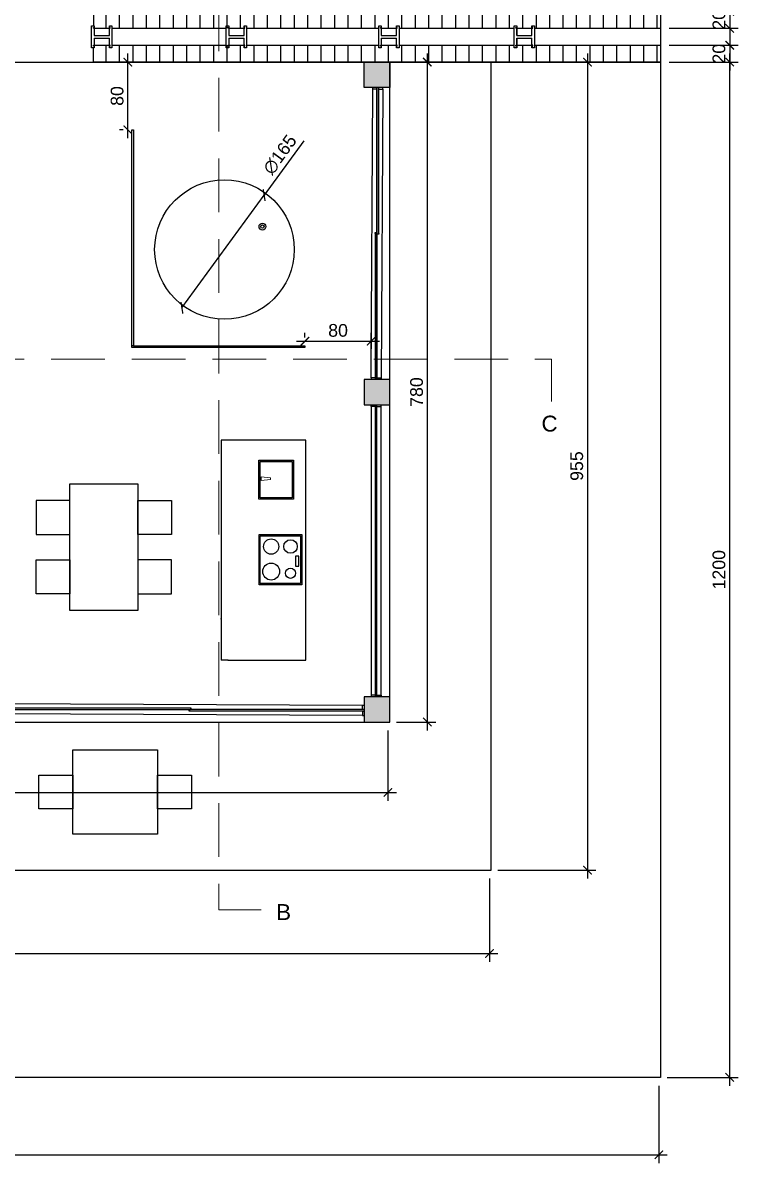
# Model space of a CAD drawing. Header units: centimetres. Extents: x -3096 to 17897, y -3131 to 15798.
# Drawn here: x 3241 to 4086, y 3217 to 4565 of the extents above; entities that cross this region are included whole.
import ezdxf

# ---------------------------------------------------------------- set-up
doc = ezdxf.new("R2010")
doc.units = ezdxf.units.CM
doc.linetypes.add('DASHED2', pattern=[9.525, 6.35, -3.175])
doc.layers.add('A-ANNO SYMB', color=3, linetype='Continuous', lineweight=13)
for name, color, linetype in [('arredi', 1, 'Continuous'), ('IF-FURN', 3, 'Continuous'), ('piu', 6, 'Continuous'), ('Riempimenti', 4, 'Continuous'), ('vetri', 2, 'Continuous')]:
    doc.layers.add(name, color=color, linetype=linetype)
doc.styles.get("Standard").update_dxf_attribs({"font": 'arial.ttf'})
doc.dimstyles.new('1_100', dxfattribs={"dimtxt": 15, "dimasz": 10, "dimexe": 10, "dimexo": 10, "dimgap": 5, "dimtad": 2, "dimdec": 0, "dimtxsty": 'Standard', "dimblk": 'ARCHTICK', "dimcen": 2.5, "dimdle": 10, "dimadec": 0, "dimazin": 0, "dimtfac": 1, "dimtdec": 0, "dimtmove": 0, "dimatfit": 3, "dimldrblk": 'ARCHTICK', "dimfxl": 1, "dimarcsym": 0})

# ---------------------------------------------------------------- blocks, each defined once
blk = doc.blocks.new('_ArchTick')
at = {"color": 0, "linetype": 'ByBlock', "const_width": 0.15}
blk.add_lwpolyline([(-0.5, -0.5), (0.5, 0.5)], dxfattribs=at)
blk = doc.blocks.new('*D67')
at = {"layer": 'A-ANNO SYMB', "color": 0, "lineweight": -2, "transparency": 16777216}
for p, q in [((1992.4, 3308.4), (1992.4, 3217)), ((3992.4, 3308.4), (3992.4, 3217)), ((1982.4, 3227), (4002.4, 3227))]:
    blk.add_line(p, q, dxfattribs=at)
at = {"layer": 'Defpoints', "color": 0, "transparency": 16777216}
for p in [(1992.4, 3318.4), (3992.4, 3318.4), (3992.4, 3227)]:
    blk.add_point(p, dxfattribs=at)
at = {"layer": 'A-ANNO SYMB', "color": 0, "lineweight": -2, "transparency": 16777216, "xscale": 10, "yscale": 10, "zscale": 10, "rotation": 180}
blk.add_blockref('_ArchTick', (1992.4, 3227), dxfattribs=at)
at = {"layer": 'A-ANNO SYMB', "color": 0, "lineweight": -2, "transparency": 16777216, "xscale": 10, "yscale": 10, "zscale": 10}
blk.add_blockref('_ArchTick', (3992.4, 3227), dxfattribs=at)
at = {"layer": 'A-ANNO SYMB', "color": 0, "transparency": 16777216, "insert": (2992.4, 3239.6), "char_height": 15, "attachment_point": 5}
blk.add_mtext('2000', dxfattribs=at)
blk = doc.blocks.new('*D71')
at = {"layer": 'A-ANNO SYMB', "color": 0, "lineweight": -2, "transparency": 16777216}
for p, q in [((4004.5, 4518.4), (4086.1, 4518.4)), ((4076.1, 3308.4), (4076.1, 4528.4)), ((4002.4, 3318.4), (4086.1, 3318.4))]:
    blk.add_line(p, q, dxfattribs=at)
at = {"layer": 'Defpoints', "color": 0, "transparency": 16777216}
for p in [(3994.5, 4518.4), (4076.1, 4518.4), (3992.4, 3318.4)]:
    blk.add_point(p, dxfattribs=at)
at = {"layer": 'A-ANNO SYMB', "color": 0, "lineweight": -2, "transparency": 16777216, "xscale": 10, "yscale": 10, "zscale": 10}
for p, rotation in [((4076.1, 4518.4), 90), ((4076.1, 3318.4), 270)]:
    blk.add_blockref('_ArchTick', p, dxfattribs=dict(at, rotation=rotation))
at = {"layer": 'A-ANNO SYMB', "color": 0, "transparency": 16777216, "insert": (4063.4, 3918.4), "char_height": 15, "attachment_point": 5, "rotation": 90}
blk.add_mtext('1200', dxfattribs=at)
blk = doc.blocks.new('*D72')
at = {"layer": 'A-ANNO SYMB', "color": 0, "lineweight": -2, "transparency": 16777216}
for p, q in [((4076.1, 4548.3), (4076.1, 4508.4)), ((4004.5, 4538.3), (4086.1, 4538.3)), ((4004.5, 4518.4), (4086.1, 4518.4))]:
    blk.add_line(p, q, dxfattribs=at)
at = {"layer": 'Defpoints', "color": 0, "transparency": 16777216}
for p in [(3994.5, 4538.3), (3994.5, 4518.4), (4076.1, 4518.4)]:
    blk.add_point(p, dxfattribs=at)
at = {"layer": 'A-ANNO SYMB', "color": 0, "lineweight": -2, "transparency": 16777216, "xscale": 10, "yscale": 10, "zscale": 10}
for p, rotation in [((4076.1, 4538.3), 90), ((4076.1, 4518.4), 270)]:
    blk.add_blockref('_ArchTick', p, dxfattribs=dict(at, rotation=rotation))
at = {"layer": 'A-ANNO SYMB', "color": 0, "transparency": 16777216, "insert": (4063.4, 4528.3), "char_height": 15, "attachment_point": 5, "rotation": 90}
blk.add_mtext('20', dxfattribs=at)
blk = doc.blocks.new('*D73')
at = {"layer": 'A-ANNO SYMB', "color": 0, "lineweight": -2, "transparency": 16777216}
for p, q in [((2192.4, 3553.3), (2192.4, 3454.9)), ((3792.4, 3553.3), (3792.4, 3454.9)), ((2182.4, 3464.9), (3802.4, 3464.9))]:
    blk.add_line(p, q, dxfattribs=at)
at = {"layer": 'Defpoints', "color": 0, "transparency": 16777216}
for p in [(2192.4, 3563.3), (3792.4, 3563.3), (3792.4, 3464.9)]:
    blk.add_point(p, dxfattribs=at)
at = {"layer": 'A-ANNO SYMB', "color": 0, "lineweight": -2, "transparency": 16777216, "xscale": 10, "yscale": 10, "zscale": 10, "rotation": 180}
blk.add_blockref('_ArchTick', (2192.4, 3464.9), dxfattribs=at)
at = {"layer": 'A-ANNO SYMB', "color": 0, "lineweight": -2, "transparency": 16777216, "xscale": 10, "yscale": 10, "zscale": 10}
blk.add_blockref('_ArchTick', (3792.4, 3464.9), dxfattribs=at)
at = {"layer": 'A-ANNO SYMB', "color": 0, "transparency": 16777216, "insert": (2992.4, 3477.5), "char_height": 15, "attachment_point": 5}
blk.add_mtext('1600', dxfattribs=at)
blk = doc.blocks.new('*D75')
at = {"layer": 'A-ANNO SYMB', "color": 0, "lineweight": -2, "transparency": 16777216}
for p, q in [((3802.4, 4518.4), (3918.1, 4518.4)), ((3908.1, 4528.4), (3908.1, 3553.3)), ((3802.4, 3563.3), (3918.1, 3563.3))]:
    blk.add_line(p, q, dxfattribs=at)
at = {"layer": 'Defpoints', "color": 0, "transparency": 16777216}
for p in [(3792.4, 4518.4), (3792.4, 3563.3), (3908.1, 3563.3)]:
    blk.add_point(p, dxfattribs=at)
at = {"layer": 'A-ANNO SYMB', "color": 0, "lineweight": -2, "transparency": 16777216, "xscale": 10, "yscale": 10, "zscale": 10}
for p, rotation in [((3908.1, 4518.4), 90), ((3908.1, 3563.3), 270)]:
    blk.add_blockref('_ArchTick', p, dxfattribs=dict(at, rotation=rotation))
at = {"layer": 'A-ANNO SYMB', "color": 0, "transparency": 16777216, "insert": (3895.5, 4040.9), "char_height": 15, "attachment_point": 5, "rotation": 90}
blk.add_mtext('955', dxfattribs=at)
blk = doc.blocks.new('*D76')
at = {"layer": 'A-ANNO SYMB', "color": 0, "lineweight": -2, "transparency": 16777216}
for p, q in [((2312.4, 3728.4), (2312.4, 3645.2)), ((3672.4, 3728.4), (3672.4, 3645.2)), ((2302.4, 3655.2), (3682.4, 3655.2))]:
    blk.add_line(p, q, dxfattribs=at)
at = {"layer": 'Defpoints', "color": 0, "transparency": 16777216}
for p in [(2312.4, 3738.4), (3672.4, 3738.4), (3672.4, 3655.2)]:
    blk.add_point(p, dxfattribs=at)
at = {"layer": 'A-ANNO SYMB', "color": 0, "lineweight": -2, "transparency": 16777216, "xscale": 10, "yscale": 10, "zscale": 10, "rotation": 180}
blk.add_blockref('_ArchTick', (2312.4, 3655.2), dxfattribs=at)
at = {"layer": 'A-ANNO SYMB', "color": 0, "lineweight": -2, "transparency": 16777216, "xscale": 10, "yscale": 10, "zscale": 10}
blk.add_blockref('_ArchTick', (3672.4, 3655.2), dxfattribs=at)
at = {"layer": 'A-ANNO SYMB', "color": 0, "transparency": 16777216, "insert": (2992.4, 3667.8), "char_height": 15, "attachment_point": 5}
blk.add_mtext('1360', dxfattribs=at)
blk = doc.blocks.new('*D78')
at = {"layer": 'A-ANNO SYMB', "color": 0, "lineweight": -2, "transparency": 16777216}
for p, q in [((3682.4, 4518.4), (3728.9, 4518.4)), ((3718.9, 4528.4), (3718.9, 3728.4)), ((3682.4, 3738.4), (3728.9, 3738.4))]:
    blk.add_line(p, q, dxfattribs=at)
at = {"layer": 'Defpoints', "color": 0, "transparency": 16777216}
for p in [(3672.4, 4518.4), (3672.4, 3738.4), (3718.9, 3738.4)]:
    blk.add_point(p, dxfattribs=at)
at = {"layer": 'A-ANNO SYMB', "color": 0, "lineweight": -2, "transparency": 16777216, "xscale": 10, "yscale": 10, "zscale": 10}
for p, rotation in [((3718.9, 4518.4), 90), ((3718.9, 3738.4), 270)]:
    blk.add_blockref('_ArchTick', p, dxfattribs=dict(at, rotation=rotation))
at = {"layer": 'A-ANNO SYMB', "color": 0, "transparency": 16777216, "insert": (3706.3, 4128.4), "char_height": 15, "attachment_point": 5, "rotation": 90}
blk.add_mtext('780', dxfattribs=at)
blk = doc.blocks.new('*D90')
at = {"layer": 'A-ANNO SYMB', "color": 0, "lineweight": -2, "transparency": 16777216}
for p in [(3573, 4425.4), (3429.1, 4227.9)]:
    blk.add_line(p, (3526.2, 4361.1), dxfattribs=at)
at = {"layer": 'Defpoints', "color": 0, "transparency": 16777216}
for p in [(3526.2, 4361.1), (3429.1, 4227.9)]:
    blk.add_point(p, dxfattribs=at)
at = {"layer": 'A-ANNO SYMB', "color": 0, "lineweight": -2, "transparency": 16777216, "xscale": 10, "yscale": 10, "zscale": 10}
for p, rotation in [((3526.2, 4361.1), 233.9337400429215), ((3429.1, 4227.9), 53.93374004292151)]:
    blk.add_blockref('_ArchTick', p, dxfattribs=dict(at, rotation=rotation))
at = {"layer": 'A-ANNO SYMB', "color": 0, "transparency": 16777216, "insert": (3544.9, 4409), "char_height": 15, "attachment_point": 5, "rotation": 53.9337}
blk.add_mtext('∅165', dxfattribs=at)
blk = doc.blocks.new('*D91')
at = {"layer": 'A-ANNO SYMB', "color": 0, "lineweight": -2, "transparency": 16777216}
for p, q in [((3365.2, 4428.3), (3365.2, 4528.4)), ((3359.9, 4438.3), (3355.2, 4438.3))]:
    blk.add_line(p, q, dxfattribs=at)
at = {"layer": 'Defpoints', "color": 0, "transparency": 16777216}
for p in [(3365.2, 4518.4), (3365.2, 4518.4), (3369.9, 4438.3)]:
    blk.add_point(p, dxfattribs=at)
at = {"layer": 'A-ANNO SYMB', "color": 0, "lineweight": -2, "transparency": 16777216, "xscale": 10, "yscale": 10, "zscale": 10}
for p, rotation in [((3365.2, 4518.4), 90), ((3365.2, 4438.3), 270)]:
    blk.add_blockref('_ArchTick', p, dxfattribs=dict(at, rotation=rotation))
at = {"layer": 'A-ANNO SYMB', "color": 0, "transparency": 16777216, "insert": (3352.6, 4478.3), "char_height": 15, "attachment_point": 5, "rotation": 90}
blk.add_mtext('80', dxfattribs=at)
blk = doc.blocks.new('*D92')
at = {"layer": 'A-ANNO SYMB', "color": 0, "lineweight": -2, "transparency": 16777216}
for p, q in [((3574.4, 4193), (3574.4, 4198.5)), ((3652.5, 4155.3), (3652.5, 4198.5)), ((3564.4, 4188.5), (3662.5, 4188.5))]:
    blk.add_line(p, q, dxfattribs=at)
at = {"layer": 'Defpoints', "color": 0, "transparency": 16777216}
for p in [(3574.4, 4183), (3652.5, 4188.5), (3652.5, 4145.3)]:
    blk.add_point(p, dxfattribs=at)
at = {"layer": 'A-ANNO SYMB', "color": 0, "lineweight": -2, "transparency": 16777216, "xscale": 10, "yscale": 10, "zscale": 10, "rotation": 180}
blk.add_blockref('_ArchTick', (3574.4, 4188.5), dxfattribs=at)
at = {"layer": 'A-ANNO SYMB', "color": 0, "lineweight": -2, "transparency": 16777216, "xscale": 10, "yscale": 10, "zscale": 10}
blk.add_blockref('_ArchTick', (3652.5, 4188.5), dxfattribs=at)
at = {"layer": 'A-ANNO SYMB', "color": 0, "transparency": 16777216, "insert": (3613.5, 4201.2), "char_height": 15, "attachment_point": 5}
blk.add_mtext('80', dxfattribs=at)
blk = doc.blocks.new('*D105')
at = {"layer": 'A-ANNO SYMB', "color": 0, "lineweight": -2, "transparency": 16777216}
for p, q in [((4076.1, 4588.3), (4076.1, 4548.3)), ((4004.5, 4578.3), (4086.1, 4578.3)), ((4004.5, 4558.3), (4086.1, 4558.3))]:
    blk.add_line(p, q, dxfattribs=at)
at = {"layer": 'Defpoints', "color": 0, "transparency": 16777216}
for p in [(3994.5, 4578.3), (3994.5, 4558.3), (4076.1, 4558.3)]:
    blk.add_point(p, dxfattribs=at)
at = {"layer": 'A-ANNO SYMB', "color": 0, "lineweight": -2, "transparency": 16777216, "xscale": 10, "yscale": 10, "zscale": 10}
for p, rotation in [((4076.1, 4578.3), 90), ((4076.1, 4558.3), 270)]:
    blk.add_blockref('_ArchTick', p, dxfattribs=dict(at, rotation=rotation))
at = {"layer": 'A-ANNO SYMB', "color": 0, "transparency": 16777216, "insert": (4063.4, 4568.3), "char_height": 15, "attachment_point": 5, "rotation": 90}
blk.add_mtext('20', dxfattribs=at)

msp = doc.modelspace()

# ---------------------------------------------------------------- hatches: boundary and pattern name
at = {"layer": 'Riempimenti', "transparency": 33554508}
h = msp.add_hatch(dxfattribs=at)
h.set_pattern_fill('LINE', color=256, scale=5, angle=90)
h.set_pattern_definition([(90, (-9.95, -2e-05), (-15.875, 1e-15), [])])
h.paths.add_polyline_path([(3224.5, 4578.3), (1994.5, 4578.3), (1994.5, 4558.3), (3224.5, 4558.3)])
h.paths.add_polyline_path([(3224.5, 4538.3), (1994.5, 4538.3), (1994.5, 4518.3), (3224.5, 4518.3)])
h.paths.add_polyline_path([(3994.5, 4578.3), (3324.5, 4578.3), (3324.5, 4558.3), (3994.5, 4558.3)])
h.paths.add_polyline_path([(3994.5, 4538.3), (3324.5, 4538.3), (3324.5, 4518.3), (3994.5, 4518.3)])
at = {"layer": 'Riempimenti', "transparency": 33554462}
h = msp.add_hatch(color=256, dxfattribs=at)
h.dxf.hatch_style = 1
h.set_gradient(color1=(91, 91, 91), color2=(91, 91, 91), tint=1)
h.paths.add_polyline_path([(3674.5, 4518.3), (3644.5, 4518.3), (3644.5, 4488.3), (3674.5, 4488.3)])
h = msp.add_hatch(color=256, dxfattribs=at)
h.dxf.hatch_style = 1
h.set_gradient(color1=(91, 91, 91), color2=(91, 91, 91), tint=1)
h.paths.add_polyline_path([(3674.5, 4143.3), (3644.5, 4143.3), (3644.5, 4113.3), (3674.5, 4113.3)])
h = msp.add_hatch(color=256, dxfattribs=at)
h.dxf.hatch_style = 1
h.set_gradient(color1=(91, 91, 91), color2=(91, 91, 91), tint=1)
h.paths.add_polyline_path([(3674.5, 3768.3), (3644.5, 3768.3), (3644.5, 3738.3), (3674.5, 3738.3)])

# ---------------------------------------------------------------- linework, layer by layer
for p, q in [((3324.5, 4578.3), (3324.5, 4561.3)), ((3994.5, 4578.3), (3994.5, 4518.3)), ((3324.5, 4558.3), (3343.5, 4558.3)), ((3325.5, 4558.3), (3325.5, 4549.8)), ((3346.5, 4558.3), (3481.5, 4558.3)), ((3484.5, 4558.3), (3484.5, 4549.8)), ((3484.5, 4558.3), (3502.5, 4558.3)), ((3505.5, 4558.3), (3661.5, 4558.3)), ((3663.5, 4558.3), (3682.5, 4558.3)), ((3664.5, 4558.3), (3664.5, 4549.8)), ((3685.5, 4558.3), (3821.5, 4558.3)), ((3824.5, 4558.3), (3824.5, 4549.8)), ((3824.5, 4558.3), (3842.5, 4558.3)), ((3824.5, 4549.8), (3824.5, 4558.3)), ((3824.5, 4549.8), (3824.5, 4558.3)), ((3845.5, 4558.3), (3994.5, 4558.3)), ((3325.5, 4549.8), (3343.5, 4549.8)), ((3325.5, 4546.8), (3343.5, 4546.8)), ((3325.5, 4546.8), (3325.5, 4538.3)), ((3484.5, 4549.8), (3502.5, 4549.8)), ((3484.5, 4546.8), (3502.5, 4546.8)), ((3484.5, 4546.8), (3484.5, 4538.3)), ((3664.5, 4549.8), (3682.5, 4549.8)), ((3664.5, 4546.8), (3682.5, 4546.8)), ((3664.5, 4546.8), (3664.5, 4538.3)), ((3824.5, 4549.8), (3842.5, 4549.8)), ((3824.5, 4538.3), (3824.5, 4546.8)), ((3824.5, 4538.3), (3824.5, 4546.8)), ((3824.5, 4546.8), (3842.5, 4546.8)), ((3824.5, 4546.8), (3824.5, 4538.3)), ((3324.5, 4538.3), (3343.5, 4538.3)), ((3324.5, 4518.3), (3324.5, 4535.3)), ((3324.5, 4518.3), (3324.5, 4535.3)), ((3346.5, 4538.3), (3481.5, 4538.3)), ((3484.5, 4538.3), (3502.5, 4538.3)), ((3505.5, 4538.3), (3661.5, 4538.3)), ((3664.5, 4538.3), (3682.5, 4538.3)), ((3685.5, 4538.3), (3821.5, 4538.3)), ((3824.5, 4538.3), (3842.5, 4538.3)), ((3845.5, 4538.3), (3994.5, 4538.3)), ((3994.5, 4518.3), (3324.5, 4518.3)), ((3644.5, 4488.3), (3644.5, 4518.3)), ((3674.5, 4518.3), (3674.5, 4488.3)), ((3674.5, 4488.3), (3644.5, 4488.3))]:
    msp.add_line(p, q)
for points in [[(3322.5, 4535.3), (3322.5, 4561.3), (3325.5, 4561.3), (3325.5, 4559.3)], [(3325.5, 4558.3), (3324.5, 4558.3), (3324.5, 4559.3), (3325.5, 4559.3)], [(3343.5, 4559.3), (3343.5, 4561.3), (3346.5, 4561.3), (3346.5, 4535.3), (3343.5, 4535.3)], [(3343.5, 4558.3), (3344.5, 4558.3), (3344.5, 4559.3), (3343.5, 4559.3)], [(3343.5, 4549.8), (3343.5, 4558.3)], [(3481.5, 4535.3), (3481.5, 4561.3), (3484.5, 4561.3), (3484.5, 4559.3)], [(3484.5, 4558.3), (3483.5, 4558.3), (3483.5, 4559.3), (3484.5, 4559.3)], [(3484.5, 4558.3), (3484.5, 4549.8)], [(3502.5, 4559.3), (3502.5, 4561.3), (3505.5, 4561.3), (3505.5, 4535.3), (3502.5, 4535.3)], [(3502.5, 4558.3), (3503.5, 4558.3), (3503.5, 4559.3), (3502.5, 4559.3)], [(3502.5, 4549.8), (3502.5, 4558.3)], [(3661.5, 4535.3), (3661.5, 4561.3), (3664.5, 4561.3), (3664.5, 4559.3)], [(3664.5, 4558.3), (3663.5, 4558.3), (3663.5, 4559.3), (3664.5, 4559.3)], [(3682.5, 4559.3), (3682.5, 4561.3), (3685.5, 4561.3), (3685.5, 4535.3), (3682.5, 4535.3)], [(3682.5, 4558.3), (3683.5, 4558.3), (3683.5, 4559.3), (3682.5, 4559.3)], [(3682.5, 4549.8), (3682.5, 4558.3)], [(3821.5, 4535.3), (3821.5, 4561.3), (3824.5, 4561.3), (3824.5, 4559.3)], [(3824.5, 4558.3), (3823.5, 4558.3), (3823.5, 4559.3), (3824.5, 4559.3)], [(3842.5, 4559.3), (3842.5, 4561.3), (3845.5, 4561.3), (3845.5, 4535.3), (3842.5, 4535.3)], [(3842.5, 4558.3), (3843.5, 4558.3), (3843.5, 4559.3), (3842.5, 4559.3)], [(3842.5, 4549.8), (3842.5, 4558.3)], [(3343.5, 4538.3), (3343.5, 4546.8)], [(3484.5, 4546.8), (3484.5, 4538.3)], [(3502.5, 4538.3), (3502.5, 4546.8)], [(3682.5, 4538.3), (3682.5, 4546.8)], [(3842.5, 4538.3), (3842.5, 4546.8)], [(3325.5, 4537.3), (3325.5, 4535.3), (3322.5, 4535.3)], [(3325.5, 4537.3), (3324.5, 4537.3), (3324.5, 4538.3), (3325.5, 4538.3)], [(3343.5, 4537.3), (3344.5, 4537.3), (3344.5, 4538.3), (3343.5, 4538.3)], [(3343.5, 4535.3), (3343.5, 4537.3)], [(3484.5, 4537.3), (3484.5, 4535.3), (3481.5, 4535.3)], [(3484.5, 4537.3), (3483.5, 4537.3), (3483.5, 4538.3), (3484.5, 4538.3)], [(3502.5, 4537.3), (3503.5, 4537.3), (3503.5, 4538.3), (3502.5, 4538.3)], [(3502.5, 4535.3), (3502.5, 4537.3)], [(3664.5, 4537.3), (3664.5, 4535.3), (3661.5, 4535.3)], [(3664.5, 4537.3), (3663.5, 4537.3), (3663.5, 4538.3), (3664.5, 4538.3)], [(3682.5, 4537.3), (3683.5, 4537.3), (3683.5, 4538.3), (3682.5, 4538.3)], [(3682.5, 4535.3), (3682.5, 4537.3)], [(3824.5, 4537.3), (3824.5, 4535.3), (3821.5, 4535.3)], [(3824.5, 4537.3), (3823.5, 4537.3), (3823.5, 4538.3), (3824.5, 4538.3)], [(3842.5, 4537.3), (3843.5, 4537.3), (3843.5, 4538.3), (3842.5, 4538.3)], [(3842.5, 4535.3), (3842.5, 4537.3)]]:
    msp.add_lwpolyline(points)
for points in [[(3674.5, 4143.3), (3644.5, 4143.3), (3644.5, 4113.3), (3674.5, 4113.3)], [(3674.5, 3768.3), (3644.5, 3768.3), (3644.5, 3738.3), (3674.5, 3738.3)]]:
    msp.add_lwpolyline(points, close=True)
at = {"layer": 'A-ANNO SYMB', "linetype": 'DASHED2', "ltscale": 10}
for p, q in [((3472.5, 5261.7), (3472.5, 3516.3)), ((2131.6, 4167.3), (3865.7, 4167.3))]:
    msp.add_line(p, q, dxfattribs=at)
at = {"layer": 'A-ANNO SYMB'}
for p, q in [((3865.7, 4117.3), (3865.7, 4167.3)), ((3472.5, 3516.3), (3522.5, 3516.3))]:
    msp.add_line(p, q, dxfattribs=at)
at = {"layer": 'arredi'}
for p, q in [((3535.6, 4071.6), (3475.6, 4071.6)), ((3475.6, 4071.6), (3475.6, 3871.6)), ((3555.6, 4071.6), (3535.6, 4071.6)), ((3575.6, 4071.6), (3555.6, 4071.6)), ((3575.6, 3871.6), (3575.6, 4071.6)), ((3475.6, 3871.6), (3475.6, 3811.6)), ((3575.6, 3811.6), (3575.6, 3871.6)), ((3483.6, 3811.6), (3475.6, 3811.6)), ((3483.5, 3811.6), (3535.6, 3811.6)), ((3535.6, 3811.6), (3575.6, 3811.6))]:
    msp.add_line(p, q, dxfattribs=at)
for points in [[(3520.1, 4047.9), (3560.7, 4047.9), (3560.7, 4001.7), (3520.1, 4001.7)], [(3521.6, 4046.3), (3559.2, 4046.3), (3559.2, 4003.2), (3521.6, 4003.2)], [(3520.2, 3960), (3570.8, 3960), (3570.8, 3900.4), (3520.2, 3900.4)], [(3521.7, 3958.5), (3569.2, 3958.5), (3569.2, 3902.3), (3521.7, 3902.3)]]:
    msp.add_lwpolyline(points, close=True, dxfattribs=at)
for points in [[(3376.9, 4020.1), (3376.9, 3870.1), (3296.9, 3870.1), (3296.9, 4020.1), (3376.9, 4020.1)], [(3256.9, 4000.1), (3256.9, 3960.1), (3296.9, 3960.1), (3296.9, 4000.1), (3256.9, 4000.1)], [(3416.9, 4000.1), (3416.9, 3960.1), (3376.9, 3960.1), (3376.9, 4000.1), (3416.9, 4000.1)], [(3296.9, 3930.1), (3296.9, 3890.1), (3256.9, 3890.1), (3256.9, 3930.1), (3296.9, 3930.1)], [(3376.9, 3930.1), (3376.9, 3890.1), (3416.9, 3890.1), (3416.9, 3930.1), (3376.9, 3930.1)], [(3563.3, 3934.6), (3563.3, 3922.6), (3567.3, 3922.6), (3567.3, 3934.6), (3563.3, 3934.6)], [(3300.3, 3705.7), (3400.3, 3705.7), (3400.3, 3605.7), (3300.3, 3605.7), (3300.3, 3705.7)], [(3300.3, 3635.7), (3260.3, 3635.7), (3260.3, 3675.7), (3300.3, 3675.7), (3300.3, 3635.7)], [(3440.3, 3635.7), (3400.3, 3635.7), (3400.3, 3675.7), (3440.3, 3675.7), (3440.3, 3635.7)]]:
    msp.add_lwpolyline(points, dxfattribs=at)
at = {"layer": 'arredi', "lineweight": 5}
msp.add_lwpolyline([(3533.6, 4024.9), (3533.6, 4027), (3522.5, 4028), (3522.5, 4023.9)], close=True, dxfattribs=at)
at = {"layer": 'arredi'}
for centre, radius in [((3479.3, 4296.8), 82.4), ((3534.5, 3945.8), 9), ((3557.4, 3945.8), 8), ((3534.5, 3916.2), 10), ((3557.4, 3914.2), 6)]:
    msp.add_circle(centre, radius, dxfattribs=at)
at = {"layer": 'IF-FURN'}
for p, q in [((3475.6, 3869.6), (3475.6, 3868.6)), ((3475.6, 3859.8), (3475.6, 3860.8))]:
    msp.add_line(p, q, dxfattribs=at)
at = {"layer": 'IF-FURN', "linetype": 'Continuous'}
for radius in [4, 2]:
    msp.add_circle((3524.2, 4323.9), radius, dxfattribs=at)
at = {"layer": 'piu'}
for p, q in [((3994.5, 5318.3), (3994.5, 3318.3)), ((1994.5, 4518.3), (3994.5, 4518.3)), ((3794.5, 3563.3), (3794.5, 4518.3)), ((2194.5, 3563.3), (3794.5, 3563.3)), ((3994.5, 3318.3), (1994.5, 3318.3))]:
    msp.add_line(p, q, dxfattribs=at)
msp.add_lwpolyline([(2314.5, 4518.3), (2314.5, 3738.3), (3674.5, 3738.3), (3674.5, 4518.3)], dxfattribs=at)
at = {"layer": 'vetri'}
for p, q in [((3654.5, 4486.3), (3654.5, 4488.3)), ((3659.5, 4488.3), (3659.5, 4143.3)), ((3659.5, 4143.3), (3659.5, 4488.3)), ((3661.5, 4315.8), (3661.5, 4488.3)), ((3666.5, 4486.3), (3666.5, 4488.3)), ((3652.5, 4145.3), (3654.5, 4486.3)), ((3659.5, 4486.3), (3654.5, 4486.3)), ((3661.5, 4486.3), (3666.5, 4486.3)), ((3666.5, 4486.3), (3664.5, 4145.3)), ((3657.5, 4315.8), (3657.5, 4316.8)), ((3657.5, 4316.8), (3659.5, 4316.8)), ((3657.5, 4315.8), (3657.5, 4143.3)), ((3659.5, 4145.3), (3659.5, 4323.3)), ((3661.5, 4314.8), (3659.5, 4314.8)), ((3661.5, 4315.8), (3661.5, 4314.8)), ((3657.5, 4145.3), (3652.5, 4145.3)), ((3652.5, 4145.3), (3652.5, 4143.3)), ((3659.5, 4145.3), (3659.5, 4143.3)), ((3659.5, 4145.3), (3664.5, 4145.3)), ((3664.5, 4145.3), (3664.5, 4143.3)), ((3652.5, 4111.3), (3652.5, 4113.3)), ((3657.5, 4111.3), (3652.5, 4111.3)), ((3652.5, 4111.3), (3652.5, 3768.3)), ((3657.5, 4113.3), (3657.5, 3768.3)), ((3659.5, 3768.3), (3659.5, 4113.3)), ((3659.5, 4111.3), (3664.5, 4111.3)), ((3664.5, 4111.3), (3664.5, 4113.3)), ((3664.5, 3770.3), (3664.5, 4111.3)), ((3659.5, 3770.3), (3659.5, 3948.3)), ((3657.5, 3770.3), (3652.5, 3770.3)), ((3652.5, 3770.3), (3652.5, 3768.3)), ((3659.5, 3770.3), (3659.5, 3768.3)), ((3659.5, 3770.3), (3664.5, 3770.3)), ((3664.5, 3770.3), (3664.5, 3768.3)), ((3174.5, 3760.3), (3642.5, 3758.3)), ((3174.5, 3755.3), (3439.7, 3755.3)), ((3174.5, 3753.3), (3438.7, 3753.3)), ((3642.5, 3746.3), (3174.5, 3748.3)), ((3437.7, 3751.3), (3437.7, 3753.3)), ((3643.5, 3751.3), (3437.7, 3751.3)), ((3644.5, 3753.3), (3438.7, 3753.3)), ((3439.7, 3755.3), (3439.7, 3753.3)), ((3642.5, 3753.3), (3642.5, 3758.3)), ((3642.5, 3758.3), (3644.5, 3758.3)), ((3642.5, 3751.3), (3642.5, 3746.3)), ((3643.5, 3751.3), (3644.5, 3751.3)), ((3642.5, 3746.3), (3644.5, 3746.3))]:
    msp.add_line(p, q, dxfattribs=at)
for points in [[(3370.1, 4182.9), (3369.9, 4438.3), (3371.9, 4438.3), (3372.1, 4182.9), (3370.1, 4182.9)], [(3372.1, 4182.9), (3574.4, 4183), (3574.4, 4181), (3370.1, 4180.9), (3370.1, 4182.9)]]:
    msp.add_lwpolyline(points, dxfattribs=at)

# ---------------------------------------------------------------- texts
at = {"layer": 'A-ANNO SYMB', "char_height": 18.8, "attachment_point": 1}
for s, insert in [('C', (3853.8, 4100.5)), ('B', (3540.5, 3523.2))]:
    msp.add_mtext_dynamic_manual_height_columns(s, width=44.025, gutter_width=12.5, heights=[0], dxfattribs=dict(at, insert=insert))

# ---------------------------------------------------------------- dimensions: what is measured, and where the dimension line sits
at = {"layer": 'A-ANNO SYMB'}
for base, p1, p2, picture, middle in [((4076.1, 4558.3), (3994.5, 4578.3), (3994.5, 4558.3), '*D105', (4076.1, 4568.3)), ((4076.1, 4518.4), (3994.5, 4538.3), (3994.5, 4518.4), '*D72', (4076.1, 4528.3))]:
    dim = msp.add_linear_dim(base=base, p1=p1, p2=p2, angle=90, dimstyle='1_100', override={"dimtad": 1}, dxfattribs=at)
    dim.commit()
    dim.dimension.update_dxf_attribs({"geometry": picture, "text_midpoint": middle, "dimtype": 160})
dim = msp.add_linear_dim(base=(3365.2, 4518.4), p1=(3369.9, 4438.3), p2=(3365.2, 4518.4), angle=90, dimstyle='1_100', dxfattribs=at)
dim.commit()
dim.dimension.update_dxf_attribs({"geometry": '*D91', "text_midpoint": (3352.6, 4478.3)})
for base, p1, p2, picture, middle in [((3718.9, 3738.4), (3672.4, 4518.4), (3672.4, 3738.4), '*D78', (3706.3, 4128.4)), ((3908.1, 3563.3), (3792.4, 4518.4), (3792.4, 3563.3), '*D75', (3895.5, 4040.9)), ((4076.1, 4518.4), (3992.4, 3318.4), (3994.5, 4518.4), '*D71', (4063.4, 3918.4))]:
    dim = msp.add_linear_dim(base=base, p1=p1, p2=p2, angle=90, dimstyle='1_100', override={"dimtad": 1}, dxfattribs=at)
    dim.commit()
    dim.dimension.update_dxf_attribs({"geometry": picture, "text_midpoint": middle})
dim = msp.add_diameter_dim_2p(p1=(3429.1, 4227.9), p2=(3526.2, 4361.1), dimstyle='1_100', dxfattribs=at)
dim.commit()
dim.dimension.update_dxf_attribs({"geometry": '*D90', "text_midpoint": (3544.9, 4409)})
dim = msp.add_linear_dim(base=(3652.5, 4188.5), p1=(3574.4, 4183), p2=(3652.5, 4145.3), text='80', dimstyle='1_100', dxfattribs=at)
dim.commit()
dim.dimension.update_dxf_attribs({"geometry": '*D92', "text_midpoint": (3613.5, 4188.5), "dimtype": 160})
dim = msp.add_aligned_dim(p1=(2312.4, 3738.4), p2=(3672.4, 3738.4), distance=-83.2, dimstyle='1_100', override={"dimtad": 1}, dxfattribs=at)
dim.commit()
dim.dimension.update_dxf_attribs({"geometry": '*D76', "text_midpoint": (2992.4, 3667.8)})
dim = msp.add_linear_dim(base=(3792.4, 3464.9), p1=(2192.4, 3563.3), p2=(3792.4, 3563.3), dimstyle='1_100', override={"dimtad": 1}, dxfattribs=at)
dim.commit()
dim.dimension.update_dxf_attribs({"geometry": '*D73', "text_midpoint": (2992.4, 3477.5)})
dim = msp.add_linear_dim(base=(3992.4, 3227), p1=(1992.4, 3318.4), p2=(3992.4, 3318.4), dimstyle='1_100', override={"dimtad": 1}, dxfattribs=at)
dim.commit()
dim.dimension.update_dxf_attribs({"geometry": '*D67', "text_midpoint": (2992.4, 3227), "dimtype": 160})

doc.saveas('drawing.dxf')
